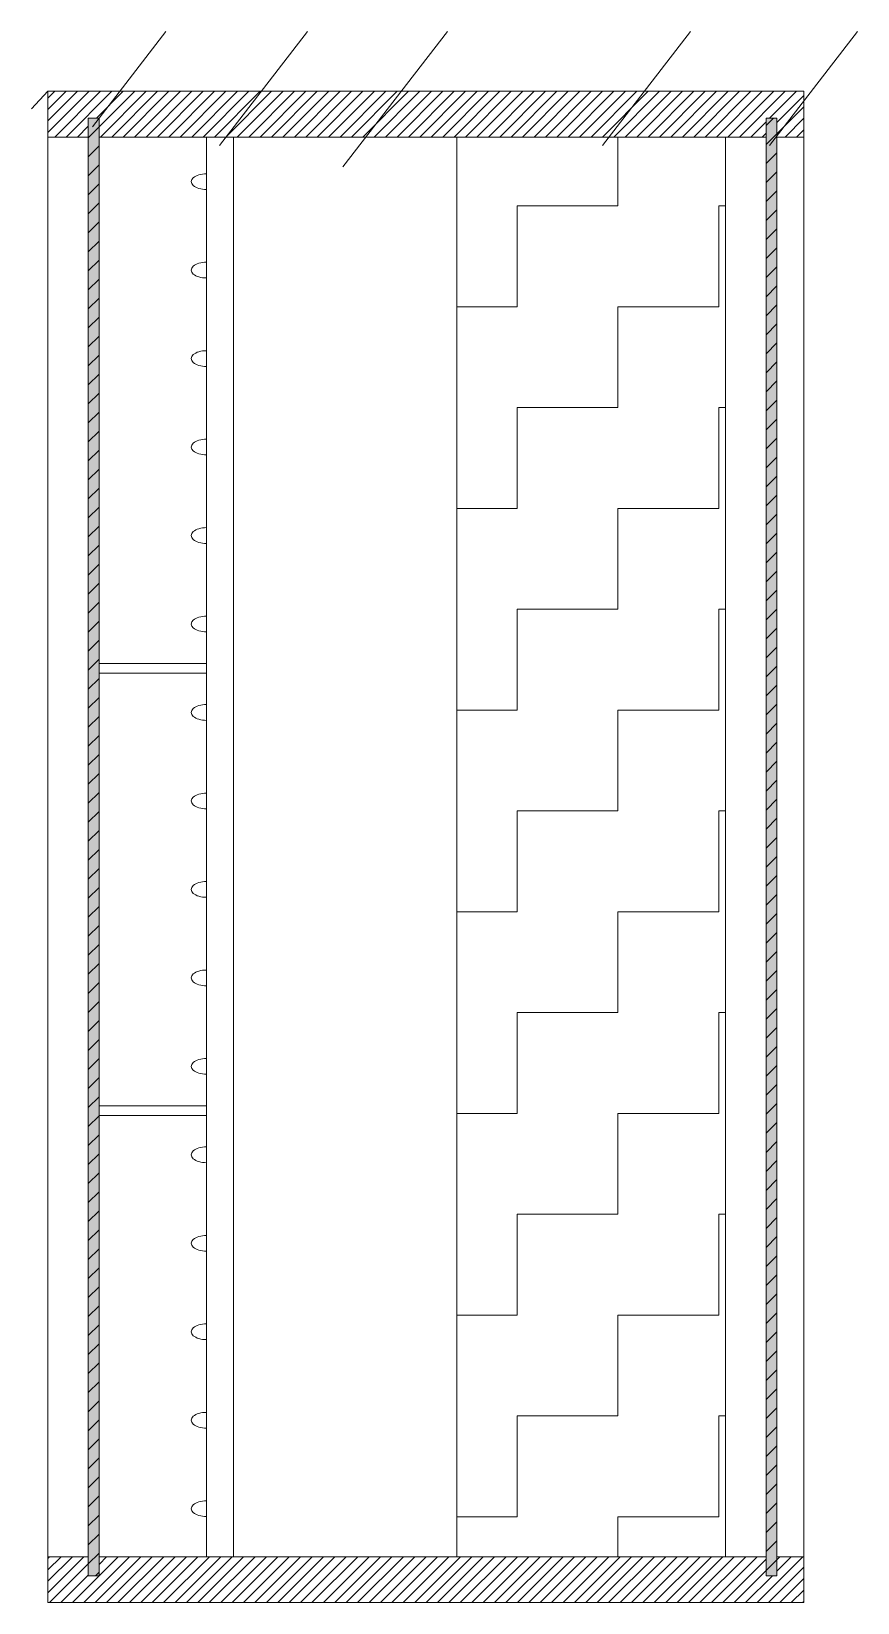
# Model space of a CAD drawing. Header units: metres. Extents: x -2538 to 7610, y -1082 to -498.
# Drawn here: x 757 to 1064, y -1082 to -498 of the extents above; entities that cross this region are included whole.
import ezdxf

# ---------------------------------------------------------------- set-up
doc = ezdxf.new("R2010")
doc.units = ezdxf.units.M
doc.linetypes.add('AUSGEZOGEN', pattern=[0])
doc.layers.add('Schraffur', color=7, linetype='AUSGEZOGEN', lineweight=13)
doc.layers.add('Standard', color=7, linetype='AUSGEZOGEN', lineweight=25)
pattern_1 = [(45, (0, 0), (-7.07107, 7.07107), []), (45, (-3.536, 3.536), (-7.07107, 7.07107), [])]
pattern_2 = [(45, (0, 0), (-4.24264, 4.24264), []), (45, (-2.1213, 2.1213), (-4.24264, 4.24264), [])]

# ---------------------------------------------------------------- blocks, each defined once
blk = doc.blocks.new('COMPLEXOBJECT_252')
at = {"layer": 'Standard', "color": 7, "linetype": 'AUSGEZOGEN', "lineweight": 13}
for p, q in [((822.1, -536.87), (822.1, -1064.87)), ((832.1, -536.87), (822.1, -536.87)), ((832.1, -536.87), (832.1, -1064.87)), ((822.1, -1064.87), (832.1, -1064.87))]:
    blk.add_line(p, q, dxfattribs=at)
for centre in [(822.1, -553.47), (822.1, -586.37), (822.1, -619.27), (822.1, -652.17), (822.1, -685.07), (822.1, -717.97), (822.1, -750.87), (822.1, -783.77), (822.1, -816.67), (822.1, -849.57), (822.1, -882.47), (822.1, -915.36), (822.1, -948.26), (822.1, -981.16), (822.1, -1014.06), (822.1, -1046.96)]:
    blk.add_ellipse(centre, major_axis=(-5.76, 0), ratio=0.508542, start_param=4.712389, end_param=7.853982, dxfattribs=at)

msp = doc.modelspace()

# ---------------------------------------------------------------- hatches: boundary and pattern name
at = {"layer": 'Schraffur', "linetype": 'AUSGEZOGEN', "lineweight": 13}
h = msp.add_hatch(dxfattribs=at)
h.set_pattern_fill('SCHRAFFUR_301', scale=2, style=0, pattern_type=2)
h.set_pattern_definition(pattern_2)
h.paths.add_polyline_path([(1034.1, -536.87), (1044.1, -536.87), (1044.1, -519.87), (763.1, -519.87), (763.1, -536.87), (778.1, -536.87), (778.1, -529.87), (782.1, -529.87), (782.1, -536.87), (1030.1, -536.87), (1030.1, -529.87), (1034.1, -529.87)], flags=0)
at = {"layer": 'Schraffur', "linetype": 'AUSGEZOGEN', "lineweight": 13, "true_color": 0xe7c19c}
for points in [[(778.1, -529.87), (778.1, -1071.87), (782.1, -1071.87), (782.1, -529.87)], [(1030.1, -529.87), (1030.1, -1071.87), (1034.1, -1071.87), (1034.1, -529.87)]]:
    msp.add_hatch(color=31, dxfattribs=at).paths.add_polyline_path(points, flags=0)
at = {"layer": 'Schraffur', "linetype": 'AUSGEZOGEN', "lineweight": 13}
h = msp.add_hatch(dxfattribs=at)
h.set_pattern_fill('SCHRAFFUR_423', scale=2, style=0, pattern_type=2)
h.set_pattern_definition(pattern_1)
h.paths.add_polyline_path([(778.1, -529.87), (778.1, -1071.87), (782.1, -1071.87), (782.1, -529.87)], flags=0)
h = msp.add_hatch(dxfattribs=at)
h.set_pattern_fill('SCHRAFFUR_423', scale=2, style=0, pattern_type=2)
h.set_pattern_definition(pattern_1)
h.paths.add_polyline_path([(1030.1, -529.87), (1030.1, -1071.87), (1034.1, -1071.87), (1034.1, -529.87)], flags=0)
h = msp.add_hatch(dxfattribs=at)
h.set_pattern_fill('MUSTER', scale=37.5, angle=270, style=0, pattern_type=2)
h.set_pattern_definition([(270, (75, -75), (37.5, -37.5), [37.5, -37.5]), (360, (75, -75), (37.5, 37.5), [37.5, -37.5])])
h.paths.add_polyline_path([(1015.07, -536.87), (915.07, -536.87), (915.07, -1064.87), (1015.07, -1064.87)], flags=0)
h = msp.add_hatch(dxfattribs=at)
h.set_pattern_fill('SCHRAFFUR_301', scale=2, style=0, pattern_type=2)
h.set_pattern_definition(pattern_2)
h.paths.add_polyline_path([(1030.1, -1064.87), (782.24, -1064.87), (782.24, -1071.87), (778.1, -1071.87), (778.1, -1064.87), (763.1, -1064.87), (763.1, -1081.87), (1044.1, -1081.87), (1044.1, -1064.87), (1034.1, -1064.87), (1034.1, -1071.87), (1030.1, -1071.87)], flags=0)

# ---------------------------------------------------------------- linework, layer by layer
at = {"layer": 'Standard', "color": 7, "linetype": 'AUSGEZOGEN', "lineweight": 13}
for p, q in [((779.64, -533.06), (806.97, -497.61)), ((826.86, -540.02), (859.55, -497.61)), ((872.76, -548.01), (911.61, -497.61)), ((969.3, -540.02), (1001.99, -497.61)), ((1031.42, -540.02), (1064.11, -497.61)), ((756.95, -526.43), (763.1, -519.87)), ((763.1, -519.87), (1044.1, -519.87)), ((763.1, -536.87), (763.1, -519.87)), ((1044.1, -519.87), (1044.1, -536.87)), ((778.1, -529.87), (782.1, -529.87)), ((778.1, -529.87), (778.1, -1071.87)), ((782.1, -529.87), (782.1, -1071.87)), ((1030.1, -529.87), (1030.1, -1071.87)), ((1030.1, -529.87), (1034.1, -529.87)), ((1034.1, -529.87), (1034.1, -1071.87)), ((778.1, -536.87), (763.1, -536.87)), ((763.1, -536.87), (763.1, -1064.87)), ((782.1, -536.87), (1030.1, -536.87)), ((915.07, -536.87), (915.07, -1064.87)), ((1015.07, -536.87), (1015.07, -1064.87)), ((1034.1, -536.87), (1044.1, -536.87)), ((1044.1, -536.87), (1044.1, -1064.87)), ((782.1, -732.6), (822.1, -732.6)), ((822.1, -736.3), (782.1, -736.3)), ((782.1, -897.09), (822.1, -897.09)), ((822.1, -900.79), (782.1, -900.79)), ((763.1, -1064.87), (778.1, -1064.87)), ((763.1, -1064.87), (763.1, -1081.87)), ((782.1, -1064.87), (1030.1, -1064.87)), ((1034.1, -1064.87), (1044.1, -1064.87)), ((1044.1, -1064.87), (1044.1, -1081.87)), ((778.1, -1071.87), (782.1, -1071.87)), ((1030.1, -1071.87), (1034.1, -1071.87)), ((763.1, -1081.87), (1044.1, -1081.87))]:
    msp.add_line(p, q, dxfattribs=at)

# ---------------------------------------------------------------- block references
msp.add_blockref('COMPLEXOBJECT_252', (0, 0), dxfattribs=at)

doc.saveas('drawing.dxf')
